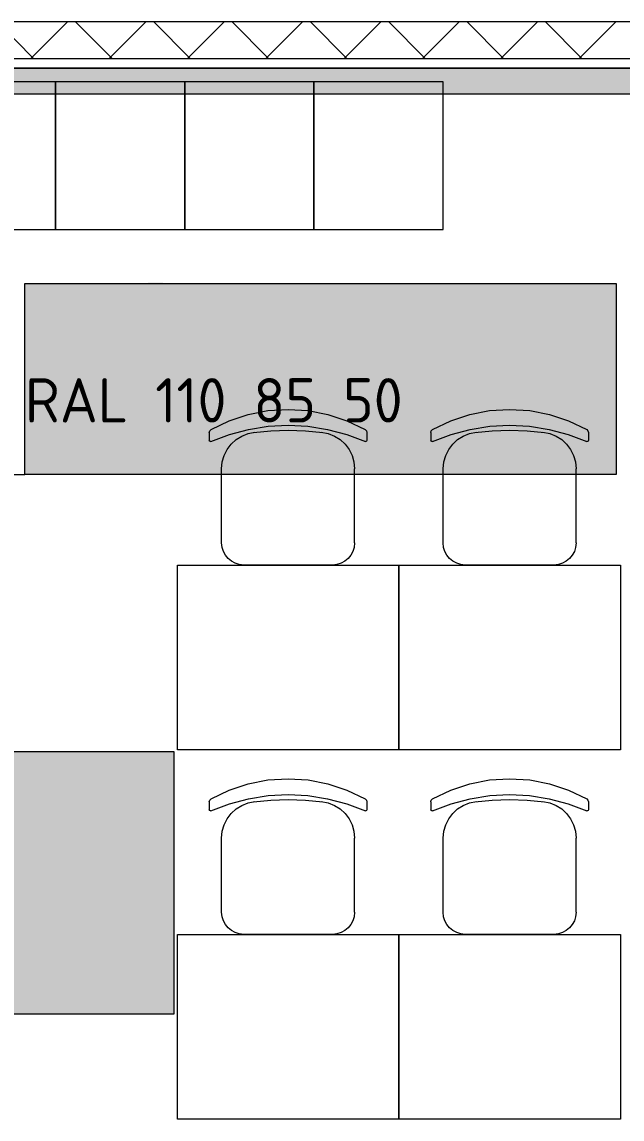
# Model space of a CAD drawing. Header units: millimetres. Extents: x 0 to 1189, y 0 to 841.
# Drawn here: x 830.55 to 846.8, y 429.94 to 459.64 of the extents above; entities that cross this region are included whole.
import ezdxf

# ---------------------------------------------------------------- set-up
doc = ezdxf.new("R2010")
doc.units = ezdxf.units.MM

msp = doc.modelspace()

# ---------------------------------------------------------------- hatches: boundary and pattern name
at = {"true_color": 0xdcd214}
h = msp.add_hatch(color=52, dxfattribs=at)
h.dxf.hatch_style = 2
h.paths.add_polyline_path([(796.168216, 457.69147), (796.168216, 458.391471), (850.7613, 458.391471), (850.7613, 457.69147)])
at = {"true_color": 0xffffff}
h = msp.add_hatch(color=7, dxfattribs=at)
h.dxf.hatch_style = 2
h.paths.add_polyline_path([(830.628269, 452.560462), (846.642293, 452.560462), (846.642293, 447.384454), (830.628269, 447.384454)])
at = {"true_color": 0x0077b0}
h = msp.add_hatch(color=144, dxfattribs=at)
h.paths.add_polyline_path([(831.838122, 451.164012), (831.838122, 451.970991), (831.808632, 452.127674), (831.719611, 452.258725), (831.590971, 452.345128), (831.434633, 452.37448), (831.278156, 452.345128), (831.146898, 452.258725), (831.059462, 452.127674), (831.031143, 451.970991), (831.031143, 451.164012), (831.059462, 451.007673), (831.146898, 450.879033), (831.278156, 450.790012), (831.434633, 450.760522), (831.590971, 450.790012), (831.719611, 450.879033), (831.808632, 451.007673)])
h.paths.add_polyline_path([(832.038764, 451.164012), (832.027611, 451.043356), (831.994185, 450.93133), (831.938538, 450.828296), (831.860722, 450.734615), (831.768953, 450.657316), (831.666901, 450.602806), (831.555237, 450.570517), (831.434633, 450.55988), (831.3129, 450.570517), (831.201193, 450.602806), (831.098994, 450.657316), (831.005787, 450.734615), (830.928057, 450.828296), (830.8726, 450.93133), (830.839363, 451.043356), (830.828296, 451.164012), (830.828296, 451.970991), (830.839363, 452.092723), (830.8726, 452.204431), (830.928057, 452.306629), (831.005787, 452.399836), (831.098994, 452.477652), (831.201193, 452.533299), (831.3129, 452.566725), (831.434633, 452.577879), (831.555288, 452.566768), (831.667314, 452.533644), (831.770348, 452.478815), (831.864029, 452.402592), (831.939933, 452.308955), (831.994598, 452.205809), (832.027663, 452.093154), (832.038764, 451.970991)])
h = msp.add_hatch(color=144, dxfattribs=at)
h.dxf.hatch_style = 2
h.paths.add_polyline_path([(834.362834, 451.567501), (834.159435, 451.567501), (834.085917, 451.592788), (834.060768, 451.668925), (834.085917, 451.745062), (834.159435, 451.770349), (834.362834, 451.770349), (834.47976, 451.793086), (834.577257, 451.857992), (834.643402, 451.955901), (834.6649, 452.072414), (834.643402, 452.189341), (834.577257, 452.286837), (834.47976, 452.352983), (834.362834, 452.37448), (833.959344, 452.37448), (833.883208, 452.399974), (833.857921, 452.475904), (833.883208, 452.552316), (833.959344, 452.577879), (834.362834, 452.577879), (834.463267, 452.568844), (834.556517, 452.541568), (834.641809, 452.495791), (834.718368, 452.431256), (834.783334, 452.352785), (834.830058, 452.266511), (834.858282, 452.172899), (834.867747, 452.072414), (834.855121, 451.953404), (834.817173, 451.846278), (834.753801, 451.751349), (834.6649, 451.668925), (834.753801, 451.586501), (834.817173, 451.491571), (834.855121, 451.384446), (834.867747, 451.265435), (834.867747, 451.062037), (834.858282, 450.961991), (834.830058, 450.869387), (834.783334, 450.784224), (834.718368, 450.706503), (834.640646, 450.641968), (834.555484, 450.596191), (834.462879, 450.568915), (834.362834, 450.55988), (833.959344, 450.55988), (833.883208, 450.583789), (833.857921, 450.658547), (833.883208, 450.73496), (833.959344, 450.760522), (834.362834, 450.760522), (834.47976, 450.783329), (834.577257, 450.85037), (834.643402, 450.947246), (834.6649, 451.064793), (834.6649, 451.265435), (834.643402, 451.382362), (834.577257, 451.479858), (834.47976, 451.546004)])
h = msp.add_hatch(color=144, dxfattribs=at)
h.dxf.hatch_style = 2
h.paths.add_polyline_path([(833.351747, 451.062037), (832.544767, 451.062037), (832.468631, 451.087599), (832.443344, 451.164012), (832.468631, 451.240148), (832.544767, 451.265435), (833.351747, 451.265435), (833.427883, 451.240148), (833.45317, 451.164012), (833.427883, 451.087599)])
at = {"true_color": 0xffffff}
h = msp.add_hatch(color=7, dxfattribs=at)
h.dxf.hatch_style = 2
h.paths.add_polyline_path([(803.115227, 439.892443), (834.658275, 439.892443), (834.658275, 432.775432), (803.115227, 432.775432)])
at = {"true_color": 0x0077b0}
h = msp.add_hatch(color=144, dxfattribs=at)
h.dxf.hatch_style = 2
h.paths.add_polyline_path([(831.53683, 435.807893), (831.13334, 436.327138), (831.13334, 435.404403), (831.108053, 435.329645), (831.031916, 435.305736), (830.95578, 435.329645), (830.930493, 435.404403), (830.930493, 436.618179), (830.95578, 436.691904), (831.031916, 436.716847), (831.082628, 436.70162), (831.13334, 436.65456), (831.53683, 436.135315), (831.940319, 436.65456), (831.991307, 436.70162), (832.042294, 436.716847), (832.116019, 436.691904), (832.140961, 436.618179), (832.140961, 435.404403), (832.116019, 435.329645), (832.042294, 435.305736), (831.965882, 435.329645), (831.940319, 435.404403), (831.940319, 436.327138)])
h = msp.add_hatch(color=144, dxfattribs=at)
h.paths.add_polyline_path([(833.352344, 436.513448), (832.948855, 436.513448), (832.870307, 436.499186), (832.804988, 436.457224), (832.762751, 436.391492), (832.748212, 436.313357), (832.748212, 435.709225), (832.763095, 435.632124), (832.807744, 435.565358), (832.872718, 435.520985), (832.948855, 435.506378), (833.151702, 435.506378), (833.228872, 435.520985), (833.292813, 435.565358), (833.337462, 435.631091), (833.352344, 435.709225)])
h.paths.add_polyline_path([(833.755834, 435.404403), (833.730891, 435.329645), (833.657166, 435.305736), (833.527562, 435.331367), (833.425656, 435.409915), (833.300461, 435.331367), (833.151702, 435.305736), (832.948855, 435.305736), (832.792516, 435.334054), (832.663876, 435.421491), (832.574855, 435.551509), (832.545365, 435.709225), (832.545365, 436.313357), (832.574855, 436.47004), (832.663876, 436.601092), (832.792516, 436.687495), (832.948855, 436.716847), (833.453768, 436.716847), (833.529905, 436.691904), (833.555192, 436.618179), (833.555192, 435.607802), (833.580754, 435.531665), (833.657166, 435.506378), (833.730891, 435.480815)])
h = msp.add_hatch(color=144, dxfattribs=at)
h.dxf.hatch_style = 2
h.paths.add_polyline_path([(830.717765, 433.670386), (830.717765, 433.29115), (830.698749, 433.235201), (830.641698, 433.217287), (830.584647, 433.235201), (830.56563, 433.29115), (830.56563, 434.201757), (830.584647, 434.256879), (830.641698, 434.27562), (830.698749, 434.256879), (830.717765, 434.201757), (830.717765, 433.822521), (831.170864, 433.822521), (831.170864, 434.201757), (831.189881, 434.256879), (831.246932, 434.27562), (831.303983, 434.256879), (831.323, 434.201757), (831.323, 433.29115), (831.303983, 433.235201), (831.246932, 433.217287), (831.189881, 433.235201), (831.170864, 433.29115), (831.170864, 433.670386)])
h = msp.add_hatch(color=144, dxfattribs=at)
h.dxf.hatch_style = 2
h.paths.add_polyline_path([(832.383826, 434.201757), (832.383826, 433.29115), (832.364809, 433.235201), (832.307758, 433.217287), (831.929073, 433.217287), (831.811802, 433.23844), (831.715202, 433.303828), (831.648505, 433.401737), (831.626456, 433.519904), (831.626456, 434.201757), (831.645473, 434.256879), (831.702524, 434.27562), (831.759575, 434.256879), (831.778592, 434.201757), (831.778592, 433.519904), (831.789754, 433.461957), (831.82324, 433.411866), (831.872229, 433.378862), (831.929073, 433.367769), (832.231691, 433.367769), (832.231691, 434.201757), (832.250708, 434.256879), (832.307758, 434.27562), (832.364809, 434.256879)])
h = msp.add_hatch(color=144, dxfattribs=at)
h.paths.add_polyline_path([(832.955724, 433.672591), (832.850029, 433.70463), (832.76335, 433.771809), (832.706299, 433.864551), (832.687283, 433.973003), (832.709331, 434.090343), (832.776028, 434.189079), (832.872629, 434.25364), (832.9899, 434.27562), (833.368585, 434.27562), (833.425635, 434.256879), (833.444652, 434.201757), (833.444652, 433.29115), (833.425635, 433.235201), (833.368585, 433.217287), (833.311534, 433.235201), (833.292517, 433.29115), (833.292517, 433.670386), (833.13983, 433.670386), (832.824535, 433.247052), (832.79725, 433.224108), (832.76335, 433.217287), (832.706299, 433.235201), (832.687283, 433.29115), (832.702165, 433.338003)])
h.paths.add_polyline_path([(832.839418, 433.973003), (832.85058, 433.915056), (832.884066, 433.864965), (832.933056, 433.831478), (832.9899, 433.820316), (833.292517, 433.820316), (833.292517, 434.123485), (832.9899, 434.123485), (832.931126, 434.112598), (832.881862, 434.081041), (832.850304, 434.031776)])
h = msp.add_hatch(color=144, dxfattribs=at)
h.dxf.hatch_style = 2
h.paths.add_polyline_path([(834.217744, 433.746453), (834.492801, 433.333593), (834.505479, 433.29115), (834.486462, 433.235201), (834.429411, 433.217287), (834.366021, 433.249257), (834.126794, 433.60865), (833.887566, 433.249257), (833.824176, 433.217287), (833.77126, 433.238233), (833.748109, 433.29115), (833.760787, 433.333593), (834.035843, 433.746453), (833.760787, 434.157109), (833.748109, 434.201757), (833.767126, 434.256879), (833.824176, 434.27562), (833.887566, 434.24365), (834.126794, 433.884257), (834.366021, 434.24365), (834.429411, 434.27562), (834.486462, 434.257706), (834.505479, 434.201757), (834.492801, 434.157109)])

# ---------------------------------------------------------------- linework, layer by layer
at = {"color": 7, "lineweight": 0}
for points in [[(853.553304, 459.641473), (795.268215, 459.641473)], [(830.872269, 458.641471), (829.872268, 459.641473)], [(830.778269, 458.641471), (831.778271, 459.641473)], [(832.994273, 458.641471), (831.994271, 459.641473)], [(832.900272, 458.641471), (833.900274, 459.641473)], [(835.115276, 458.641471), (834.115274, 459.641473)], [(835.021276, 458.641471), (836.021277, 459.641473)], [(837.236279, 458.641471), (836.236278, 459.641473)], [(837.142279, 458.641471), (838.14228, 459.641473)], [(839.358282, 458.641471), (838.358281, 459.641473)], [(839.264282, 458.641471), (840.264284, 459.641473)], [(841.479286, 458.641471), (840.479284, 459.641473)], [(841.385285, 458.641471), (842.385287, 459.641473)], [(843.600289, 458.641471), (842.600287, 459.641473)], [(843.506289, 458.641471), (844.50629, 459.641473)], [(845.722292, 458.641471), (844.722291, 459.641473)], [(845.628292, 458.641471), (846.628293, 459.641473)], [(853.553304, 458.641471), (795.268215, 458.641471)], [(795.268215, 458.391471), (851.461301, 458.391471)], [(850.7613, 458.391471), (795.468215, 458.391471)], [(796.168216, 457.69147), (850.7613, 457.69147)]]:
    msp.add_lwpolyline(points, dxfattribs=at)
at = {"color": 253, "lineweight": 0, "true_color": 0x999999}
for points in [[(831.45527, 458.02147), (827.955265, 458.02147)], [(834.955276, 458.02147), (831.45527, 458.02147)], [(831.45527, 458.02147), (831.45527, 454.021464)], [(831.45527, 454.021464), (831.45527, 458.02147)], [(838.455281, 458.02147), (834.955276, 458.02147)], [(834.955276, 458.02147), (834.955276, 454.021464)], [(834.955276, 454.021464), (834.955276, 458.02147)], [(841.955286, 458.02147), (838.455281, 458.02147)], [(838.455281, 458.02147), (838.455281, 454.021464)], [(838.455281, 454.021464), (838.455281, 458.02147)], [(841.955286, 454.021464), (841.955286, 458.02147)], [(827.955265, 454.021464), (831.45527, 454.021464)], [(831.45527, 454.021464), (834.955276, 454.021464)], [(834.955276, 454.021464), (838.455281, 454.021464)], [(838.455281, 454.021464), (841.955286, 454.021464)], [(835.666277, 448.610456), (836.159449, 448.844753), (836.676153, 449.014082), (837.20992, 449.116847), (837.75428, 449.151457), (838.299062, 449.116847), (838.832782, 449.014082), (839.349251, 448.844753), (839.842283, 448.610456)], [(835.666277, 448.610456), (836.159449, 448.844753), (836.676153, 449.014082), (837.20992, 449.116847), (837.75428, 449.151457), (838.299062, 449.116847), (838.832782, 449.014082), (839.349251, 448.844753), (839.842283, 448.610456)], [(841.666286, 448.610456), (842.159459, 448.844753), (842.676162, 449.014082), (843.209929, 449.116847), (843.754289, 449.151457), (844.299071, 449.116847), (844.832791, 449.014082), (845.34926, 448.844753), (845.842292, 448.610456)], [(841.666286, 448.610456), (842.159459, 448.844753), (842.676162, 449.014082), (843.209929, 449.116847), (843.754289, 449.151457), (844.299071, 449.116847), (844.832791, 449.014082), (845.34926, 448.844753), (845.842292, 448.610456)], [(835.619277, 448.526456), (835.631902, 448.574456), (835.666277, 448.610456)], [(835.619277, 448.526456), (835.631902, 448.574456), (835.666277, 448.610456)], [(835.662277, 448.282456), (836.16634, 448.472971), (836.685778, 448.610331), (837.216467, 448.693503), (837.75428, 448.721456), (838.292093, 448.693503), (838.822782, 448.610331), (839.34222, 448.472971), (839.846283, 448.282456)], [(835.662277, 448.282456), (836.16634, 448.472971), (836.685778, 448.610331), (837.216467, 448.693503), (837.75428, 448.721456), (838.292093, 448.693503), (838.822782, 448.610331), (839.34222, 448.472971), (839.846283, 448.282456)], [(836.813278, 448.529456), (837.283029, 448.570831), (837.75428, 448.584456), (838.225906, 448.570831), (838.695281, 448.529456)], [(836.813278, 448.529456), (837.283029, 448.570831), (837.75428, 448.584456), (838.225906, 448.570831), (838.695281, 448.529456)], [(839.842283, 448.610456), (839.876658, 448.574456), (839.889283, 448.526456)], [(839.842283, 448.610456), (839.876658, 448.574456), (839.889283, 448.526456)], [(841.619286, 448.526456), (841.631911, 448.574456), (841.666286, 448.610456)], [(841.619286, 448.526456), (841.631911, 448.574456), (841.666286, 448.610456)], [(841.662286, 448.282456), (842.166349, 448.472971), (842.685787, 448.610331), (843.216476, 448.693503), (843.754289, 448.721456), (844.292102, 448.693503), (844.822791, 448.610331), (845.342229, 448.472971), (845.846292, 448.282456)], [(841.662286, 448.282456), (842.166349, 448.472971), (842.685787, 448.610331), (843.216476, 448.693503), (843.754289, 448.721456), (844.292102, 448.693503), (844.822791, 448.610331), (845.342229, 448.472971), (845.846292, 448.282456)], [(842.813288, 448.529456), (843.283038, 448.570831), (843.754289, 448.584456), (844.225915, 448.570831), (844.695291, 448.529456)], [(842.813288, 448.529456), (843.283038, 448.570831), (843.754289, 448.584456), (844.225915, 448.570831), (844.695291, 448.529456)], [(845.842292, 448.610456), (845.876667, 448.574456), (845.889292, 448.526456)], [(845.842292, 448.610456), (845.876667, 448.574456), (845.889292, 448.526456)], [(835.619277, 448.526456), (835.619277, 448.309456)], [(835.619277, 448.526456), (835.619277, 448.309456)], [(835.662277, 448.282456), (835.649277, 448.279456), (835.628277, 448.288081), (835.619277, 448.309456)], [(835.662277, 448.282456), (835.649277, 448.279456), (835.628277, 448.288081), (835.619277, 448.309456)], [(835.954277, 447.539454), (835.97199, 447.727363), (836.023043, 447.904033), (836.104307, 448.066008), (836.212653, 448.20983), (836.344952, 448.332044), (836.498075, 448.42919), (836.668893, 448.497813), (836.854279, 448.534456)], [(835.954277, 447.539454), (835.97199, 447.727363), (836.023043, 447.904033), (836.104307, 448.066008), (836.212653, 448.20983), (836.344952, 448.332044), (836.498075, 448.42919), (836.668893, 448.497813), (836.854279, 448.534456)], [(838.654281, 448.534456), (838.839666, 448.497813), (839.010485, 448.42919), (839.163608, 448.332044), (839.295907, 448.20983), (839.404253, 448.066008), (839.485517, 447.904033), (839.53657, 447.727363), (839.554283, 447.539454)], [(838.654281, 448.534456), (838.839666, 448.497813), (839.010485, 448.42919), (839.163608, 448.332044), (839.295907, 448.20983), (839.404253, 448.066008), (839.485517, 447.904033), (839.53657, 447.727363), (839.554283, 447.539454)], [(839.889283, 448.309456), (839.880658, 448.288081), (839.859283, 448.279456), (839.846283, 448.282456)], [(839.889283, 448.309456), (839.880658, 448.288081), (839.859283, 448.279456), (839.846283, 448.282456)], [(839.889283, 448.526456), (839.889283, 448.309456)], [(839.889283, 448.526456), (839.889283, 448.309456)], [(841.619286, 448.526456), (841.619286, 448.309456)], [(841.619286, 448.526456), (841.619286, 448.309456)], [(841.662286, 448.282456), (841.649286, 448.279456), (841.628286, 448.288081), (841.619286, 448.309456)], [(841.662286, 448.282456), (841.649286, 448.279456), (841.628286, 448.288081), (841.619286, 448.309456)], [(841.954286, 447.539454), (841.971999, 447.727363), (842.023052, 447.904033), (842.104316, 448.066008), (842.212662, 448.20983), (842.344961, 448.332044), (842.498084, 448.42919), (842.668903, 448.497813), (842.854288, 448.534456)], [(841.954286, 447.539454), (841.971999, 447.727363), (842.023052, 447.904033), (842.104316, 448.066008), (842.212662, 448.20983), (842.344961, 448.332044), (842.498084, 448.42919), (842.668903, 448.497813), (842.854288, 448.534456)], [(844.65429, 448.534456), (844.839675, 448.497813), (845.010494, 448.42919), (845.163617, 448.332044), (845.295916, 448.20983), (845.404262, 448.066008), (845.485526, 447.904033), (845.536579, 447.727363), (845.554292, 447.539454)], [(844.65429, 448.534456), (844.839675, 448.497813), (845.010494, 448.42919), (845.163617, 448.332044), (845.295916, 448.20983), (845.404262, 448.066008), (845.485526, 447.904033), (845.536579, 447.727363), (845.554292, 447.539454)], [(845.889292, 448.309456), (845.880667, 448.288081), (845.859292, 448.279456), (845.846292, 448.282456)], [(845.889292, 448.309456), (845.880667, 448.288081), (845.859292, 448.279456), (845.846292, 448.282456)], [(845.889292, 448.526456), (845.889292, 448.309456)], [(845.889292, 448.526456), (845.889292, 448.309456)], [(835.954277, 445.536451), (835.954277, 447.539454)], [(835.954277, 445.536451), (835.954277, 447.539454)], [(839.554283, 445.536451), (839.554283, 447.539454)], [(839.554283, 445.536451), (839.554283, 447.539454)], [(841.954286, 445.536451), (841.954286, 447.539454)], [(841.954286, 445.536451), (841.954286, 447.539454)], [(845.554292, 445.536451), (845.554292, 447.539454)], [(845.554292, 445.536451), (845.554292, 447.539454)], [(836.554278, 444.93645), (836.433463, 444.948615), (836.320887, 444.983513), (836.218975, 445.038755), (836.130152, 445.111951), (836.056846, 445.200709), (836.00148, 445.302639), (835.966482, 445.41535), (835.954277, 445.536451)], [(836.554278, 444.93645), (836.433463, 444.948615), (836.320887, 444.983513), (836.218975, 445.038755), (836.130152, 445.111951), (836.056846, 445.200709), (836.00148, 445.302639), (835.966482, 445.41535), (835.954277, 445.536451)], [(839.554283, 445.536451), (839.542078, 445.41535), (839.507079, 445.302639), (839.451714, 445.200709), (839.378407, 445.111951), (839.289585, 445.038755), (839.187673, 444.983513), (839.075096, 444.948615), (838.954282, 444.93645)], [(839.554283, 445.536451), (839.542078, 445.41535), (839.507079, 445.302639), (839.451714, 445.200709), (839.378407, 445.111951), (839.289585, 445.038755), (839.187673, 444.983513), (839.075096, 444.948615), (838.954282, 444.93645)], [(842.554287, 444.93645), (842.433473, 444.948615), (842.320896, 444.983513), (842.218984, 445.038755), (842.130162, 445.111951), (842.056855, 445.200709), (842.00149, 445.302639), (841.966491, 445.41535), (841.954286, 445.536451)], [(842.554287, 444.93645), (842.433473, 444.948615), (842.320896, 444.983513), (842.218984, 445.038755), (842.130162, 445.111951), (842.056855, 445.200709), (842.00149, 445.302639), (841.966491, 445.41535), (841.954286, 445.536451)], [(845.554292, 445.536451), (845.542087, 445.41535), (845.507089, 445.302639), (845.451723, 445.200709), (845.378417, 445.111951), (845.289594, 445.038755), (845.187682, 444.983513), (845.075106, 444.948615), (844.954291, 444.93645)], [(845.554292, 445.536451), (845.542087, 445.41535), (845.507089, 445.302639), (845.451723, 445.200709), (845.378417, 445.111951), (845.289594, 445.038755), (845.187682, 444.983513), (845.075106, 444.948615), (844.954291, 444.93645)], [(834.755275, 444.93645), (840.755284, 444.93645)], [(834.755275, 439.936443), (834.755275, 444.93645)], [(838.955282, 444.93645), (836.554278, 444.93645)], [(838.955282, 444.93645), (836.554278, 444.93645)], [(840.755284, 444.93645), (846.755294, 444.93645)], [(840.755284, 439.936443), (840.755284, 444.93645)], [(840.755284, 444.93645), (840.755284, 439.936443)], [(844.955291, 444.93645), (842.554287, 444.93645)], [(844.955291, 444.93645), (842.554287, 444.93645)], [(846.755294, 444.93645), (846.755294, 439.936443)], [(840.755284, 439.936443), (834.755275, 439.936443)], [(846.755294, 439.936443), (840.755284, 439.936443)], [(835.666277, 438.610441), (836.159449, 438.844738), (836.676153, 439.014066), (837.20992, 439.116832), (837.75428, 439.151442), (838.299062, 439.116832), (838.832782, 439.014066), (839.349251, 438.844738), (839.842283, 438.610441)], [(835.666277, 438.610441), (836.159449, 438.844738), (836.676153, 439.014066), (837.20992, 439.116832), (837.75428, 439.151442), (838.299062, 439.116832), (838.832782, 439.014066), (839.349251, 438.844738), (839.842283, 438.610441)], [(841.666286, 438.610441), (842.159459, 438.844738), (842.676162, 439.014066), (843.209929, 439.116832), (843.754289, 439.151442), (844.299071, 439.116832), (844.832791, 439.014066), (845.34926, 438.844738), (845.842292, 438.610441)], [(841.666286, 438.610441), (842.159459, 438.844738), (842.676162, 439.014066), (843.209929, 439.116832), (843.754289, 439.151442), (844.299071, 439.116832), (844.832791, 439.014066), (845.34926, 438.844738), (845.842292, 438.610441)], [(835.619277, 438.526441), (835.631902, 438.574441), (835.666277, 438.610441)], [(835.619277, 438.526441), (835.631902, 438.574441), (835.666277, 438.610441)], [(835.619277, 438.526441), (835.619277, 438.30944)], [(835.619277, 438.526441), (835.619277, 438.30944)], [(835.662277, 438.28244), (836.16634, 438.472956), (836.685778, 438.610316), (837.216467, 438.693488), (837.75428, 438.721441), (838.292093, 438.693488), (838.822782, 438.610316), (839.34222, 438.472956), (839.846283, 438.28244)], [(835.662277, 438.28244), (836.16634, 438.472956), (836.685778, 438.610316), (837.216467, 438.693488), (837.75428, 438.721441), (838.292093, 438.693488), (838.822782, 438.610316), (839.34222, 438.472956), (839.846283, 438.28244)], [(835.954277, 437.539439), (835.97199, 437.727348), (836.023043, 437.904018), (836.104307, 438.065993), (836.212653, 438.209815), (836.344952, 438.332028), (836.498075, 438.429175), (836.668893, 438.497798), (836.854279, 438.534441)], [(835.954277, 437.539439), (835.97199, 437.727348), (836.023043, 437.904018), (836.104307, 438.065993), (836.212653, 438.209815), (836.344952, 438.332028), (836.498075, 438.429175), (836.668893, 438.497798), (836.854279, 438.534441)], [(836.813278, 438.529441), (837.283029, 438.570816), (837.75428, 438.584441), (838.225906, 438.570816), (838.695281, 438.529441)], [(836.813278, 438.529441), (837.283029, 438.570816), (837.75428, 438.584441), (838.225906, 438.570816), (838.695281, 438.529441)], [(838.654281, 438.534441), (838.839666, 438.497798), (839.010485, 438.429175), (839.163608, 438.332028), (839.295907, 438.209815), (839.404253, 438.065993), (839.485517, 437.904018), (839.53657, 437.727348), (839.554283, 437.539439)], [(838.654281, 438.534441), (838.839666, 438.497798), (839.010485, 438.429175), (839.163608, 438.332028), (839.295907, 438.209815), (839.404253, 438.065993), (839.485517, 437.904018), (839.53657, 437.727348), (839.554283, 437.539439)], [(839.842283, 438.610441), (839.876658, 438.574441), (839.889283, 438.526441)], [(839.842283, 438.610441), (839.876658, 438.574441), (839.889283, 438.526441)], [(839.889283, 438.526441), (839.889283, 438.30944)], [(839.889283, 438.526441), (839.889283, 438.30944)], [(841.619286, 438.526441), (841.631911, 438.574441), (841.666286, 438.610441)], [(841.619286, 438.526441), (841.631911, 438.574441), (841.666286, 438.610441)], [(841.619286, 438.526441), (841.619286, 438.30944)], [(841.619286, 438.526441), (841.619286, 438.30944)], [(841.662286, 438.28244), (842.166349, 438.472956), (842.685787, 438.610316), (843.216476, 438.693488), (843.754289, 438.721441), (844.292102, 438.693488), (844.822791, 438.610316), (845.342229, 438.472956), (845.846292, 438.28244)], [(841.662286, 438.28244), (842.166349, 438.472956), (842.685787, 438.610316), (843.216476, 438.693488), (843.754289, 438.721441), (844.292102, 438.693488), (844.822791, 438.610316), (845.342229, 438.472956), (845.846292, 438.28244)], [(841.954286, 437.539439), (841.971999, 437.727348), (842.023052, 437.904018), (842.104316, 438.065993), (842.212662, 438.209815), (842.344961, 438.332028), (842.498084, 438.429175), (842.668903, 438.497798), (842.854288, 438.534441)], [(841.954286, 437.539439), (841.971999, 437.727348), (842.023052, 437.904018), (842.104316, 438.065993), (842.212662, 438.209815), (842.344961, 438.332028), (842.498084, 438.429175), (842.668903, 438.497798), (842.854288, 438.534441)], [(842.813288, 438.529441), (843.283038, 438.570816), (843.754289, 438.584441), (844.225915, 438.570816), (844.695291, 438.529441)], [(842.813288, 438.529441), (843.283038, 438.570816), (843.754289, 438.584441), (844.225915, 438.570816), (844.695291, 438.529441)], [(844.65429, 438.534441), (844.839675, 438.497798), (845.010494, 438.429175), (845.163617, 438.332028), (845.295916, 438.209815), (845.404262, 438.065993), (845.485526, 437.904018), (845.536579, 437.727348), (845.554292, 437.539439)], [(844.65429, 438.534441), (844.839675, 438.497798), (845.010494, 438.429175), (845.163617, 438.332028), (845.295916, 438.209815), (845.404262, 438.065993), (845.485526, 437.904018), (845.536579, 437.727348), (845.554292, 437.539439)], [(845.842292, 438.610441), (845.876667, 438.574441), (845.889292, 438.526441)], [(845.842292, 438.610441), (845.876667, 438.574441), (845.889292, 438.526441)], [(845.889292, 438.526441), (845.889292, 438.30944)], [(845.889292, 438.526441), (845.889292, 438.30944)], [(835.662277, 438.28244), (835.649277, 438.27944), (835.628277, 438.288065), (835.619277, 438.30944)], [(835.662277, 438.28244), (835.649277, 438.27944), (835.628277, 438.288065), (835.619277, 438.30944)], [(839.889283, 438.30944), (839.880658, 438.288065), (839.859283, 438.27944), (839.846283, 438.28244)], [(839.889283, 438.30944), (839.880658, 438.288065), (839.859283, 438.27944), (839.846283, 438.28244)], [(841.662286, 438.28244), (841.649286, 438.27944), (841.628286, 438.288065), (841.619286, 438.30944)], [(841.662286, 438.28244), (841.649286, 438.27944), (841.628286, 438.288065), (841.619286, 438.30944)], [(845.889292, 438.30944), (845.880667, 438.288065), (845.859292, 438.27944), (845.846292, 438.28244)], [(845.889292, 438.30944), (845.880667, 438.288065), (845.859292, 438.27944), (845.846292, 438.28244)], [(835.954277, 435.536436), (835.954277, 437.539439)], [(835.954277, 435.536436), (835.954277, 437.539439)], [(839.554283, 435.536436), (839.554283, 437.539439)], [(839.554283, 435.536436), (839.554283, 437.539439)], [(841.954286, 435.536436), (841.954286, 437.539439)], [(841.954286, 435.536436), (841.954286, 437.539439)], [(845.554292, 435.536436), (845.554292, 437.539439)], [(845.554292, 435.536436), (845.554292, 437.539439)], [(836.554278, 434.936435), (836.433463, 434.948599), (836.320887, 434.983498), (836.218975, 435.03874), (836.130152, 435.111935), (836.056846, 435.200693), (836.00148, 435.302623), (835.966482, 435.415334), (835.954277, 435.536436)], [(836.554278, 434.936435), (836.433463, 434.948599), (836.320887, 434.983498), (836.218975, 435.03874), (836.130152, 435.111935), (836.056846, 435.200693), (836.00148, 435.302623), (835.966482, 435.415334), (835.954277, 435.536436)], [(839.554283, 435.536436), (839.542078, 435.415334), (839.507079, 435.302623), (839.451714, 435.200693), (839.378407, 435.111935), (839.289585, 435.03874), (839.187673, 434.983498), (839.075096, 434.948599), (838.954282, 434.936435)], [(839.554283, 435.536436), (839.542078, 435.415334), (839.507079, 435.302623), (839.451714, 435.200693), (839.378407, 435.111935), (839.289585, 435.03874), (839.187673, 434.983498), (839.075096, 434.948599), (838.954282, 434.936435)], [(842.554287, 434.936435), (842.433473, 434.948599), (842.320896, 434.983498), (842.218984, 435.03874), (842.130162, 435.111935), (842.056855, 435.200693), (842.00149, 435.302623), (841.966491, 435.415334), (841.954286, 435.536436)], [(842.554287, 434.936435), (842.433473, 434.948599), (842.320896, 434.983498), (842.218984, 435.03874), (842.130162, 435.111935), (842.056855, 435.200693), (842.00149, 435.302623), (841.966491, 435.415334), (841.954286, 435.536436)], [(845.554292, 435.536436), (845.542087, 435.415334), (845.507089, 435.302623), (845.451723, 435.200693), (845.378417, 435.111935), (845.289594, 435.03874), (845.187682, 434.983498), (845.075106, 434.948599), (844.954291, 434.936435)], [(845.554292, 435.536436), (845.542087, 435.415334), (845.507089, 435.302623), (845.451723, 435.200693), (845.378417, 435.111935), (845.289594, 435.03874), (845.187682, 434.983498), (845.075106, 434.948599), (844.954291, 434.936435)], [(834.755275, 434.936435), (840.755284, 434.936435)], [(834.755275, 429.936428), (834.755275, 434.936435)], [(838.955282, 434.936435), (836.554278, 434.936435)], [(838.955282, 434.936435), (836.554278, 434.936435)], [(840.755284, 434.936435), (846.755294, 434.936435)], [(840.755284, 429.936428), (840.755284, 434.936435)], [(840.755284, 434.936435), (840.755284, 429.936428)], [(844.955291, 434.936435), (842.554287, 434.936435)], [(844.955291, 434.936435), (842.554287, 434.936435)], [(846.755294, 434.936435), (846.755294, 429.936428)], [(840.755284, 429.936428), (834.755275, 429.936428)], [(846.755294, 429.936428), (840.755284, 429.936428)]]:
    msp.add_lwpolyline(points, dxfattribs=at)
at = {"color": 144, "lineweight": 0, "true_color": 0x0077b0}
for points in [[(830.628269, 452.560462), (846.642293, 452.560462)], [(830.628269, 447.384454), (830.628269, 452.560462)], [(846.642293, 452.560462), (846.642293, 447.384454)], [(829.749268, 447.384454), (830.628269, 447.384454)], [(846.642293, 447.384454), (830.628269, 447.384454)], [(803.115227, 439.892443), (834.658275, 439.892443)], [(834.658275, 439.892443), (834.658275, 432.775432)], [(834.658275, 432.775432), (803.115227, 432.775432)]]:
    msp.add_lwpolyline(points, dxfattribs=at)

# ---------------------------------------------------------------- texts
at = {"color": 144, "true_color": 0x0077b0, "insert": (830.62768, 449.997339), "char_height": 1.2, "attachment_point": 1}
msp.add_mtext('{\\fGOSTCommon|b0|i0|c0;RAL 110 85 50}', dxfattribs=at)

doc.saveas('drawing.dxf')
